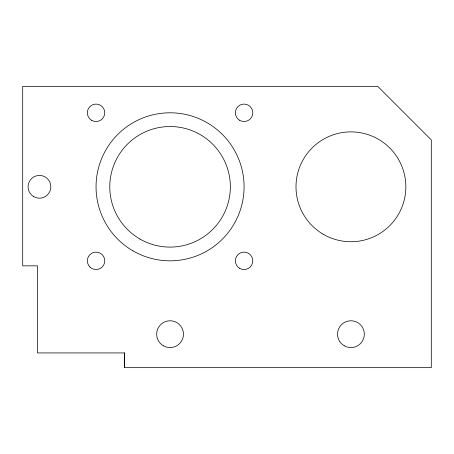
<?xml version="1.0" encoding="UTF-8"?>
<svg xmlns="http://www.w3.org/2000/svg" width="454" height="454" viewBox="0 0 454 454"><rect width="100%" height="100%" fill="white"/><g stroke="black" fill="none" stroke-linecap="round" stroke-linejoin="round"><path stroke-width="0.68" d="M124.566 367.666L124.566 352.928L37.438 352.928L37.438 265.851L22.7 265.851L22.7 86.334L377.711 86.334L431.3 139.923L431.3 367.666L124.515 367.666L124.515 352.928M33.755 196.673A11.39 11.39 0 0 0 50.831 186.81A11.39 11.39 0 0 0 33.755 176.947A11.39 11.39 0 0 0 33.755 196.673M163.366 345.778A13.399 13.399 0 0 0 183.461 334.172A13.399 13.399 0 0 0 163.366 322.573A13.399 13.399 0 0 0 163.366 345.778M344.223 345.778A13.399 13.399 0 0 0 364.318 334.172A13.399 13.399 0 0 0 344.223 322.573A13.399 13.399 0 0 0 344.223 345.778M139.923 239.02A60.286 60.286 0 0 0 230.348 186.81A60.286 60.286 0 0 0 139.923 134.6A60.286 60.286 0 0 0 139.923 239.02M133.056 250.909A74.019 74.019 0 0 0 244.082 186.81A74.019 74.019 0 0 0 133.056 122.711A74.019 74.019 0 0 0 133.056 250.909M91.691 120.333A8.705 8.705 0 0 0 104.755 112.791A8.705 8.705 0 0 0 91.691 105.254A8.705 8.705 0 0 0 91.691 120.333M89.892 266.986A8.705 8.705 0 0 0 104.46 263.082A8.705 8.705 0 0 0 93.791 252.418A8.705 8.705 0 0 0 89.892 266.986M239.729 268.371A8.705 8.705 0 0 0 252.787 260.829A8.705 8.705 0 0 0 239.729 253.287A8.705 8.705 0 0 0 239.729 268.371M323.061 234.145A54.928 54.928 0 0 0 405.842 187.269A54.928 54.928 0 0 0 323.855 139.015A54.928 54.928 0 0 0 323.061 234.145M239.729 120.333A8.705 8.705 0 0 0 252.787 112.791A8.705 8.705 0 0 0 239.729 105.254A8.705 8.705 0 0 0 239.729 120.333"/></g></svg>
